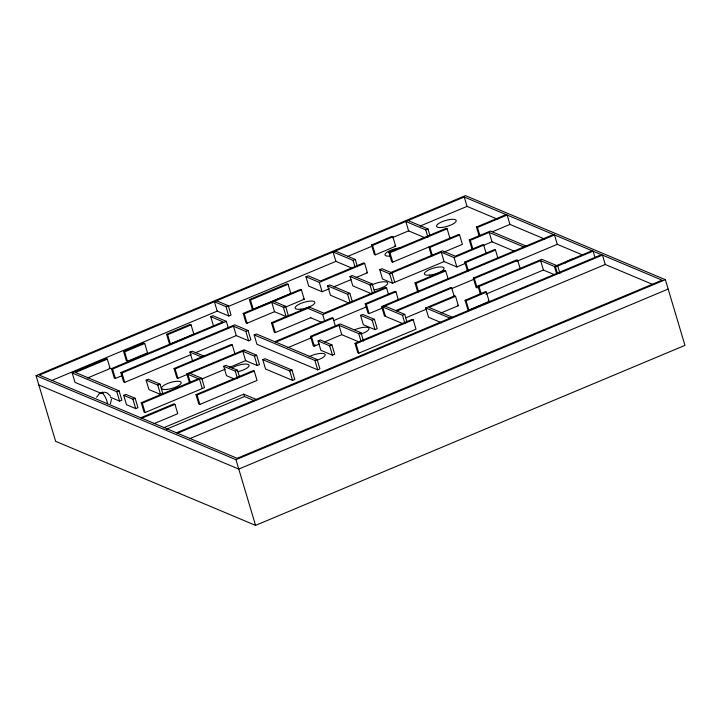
<?xml version="1.0" encoding="UTF-8"?>
<svg xmlns="http://www.w3.org/2000/svg" width="721" height="721" viewBox="0 0 721 721"><rect width="100%" height="100%" fill="white"/><g stroke="black" fill="none" stroke-linecap="round" stroke-linejoin="round"><path stroke-width="1.08" d="M111.476 399.155L110.475 403.67M101.535 393.45L101.976 392.413M96.569 397.262L99.453 393.513M101.264 393.504L102.256 392.359M101.012 393.531L102.508 392.332M100.778 393.54L102.733 392.323M100.598 393.522L102.923 392.341M100.453 393.477L103.067 392.386M100.354 393.423L103.157 392.44L100.525 393.026M371.549 245.014L391.863 236.362L392.873 236.803L395.676 246.194L375.362 254.846L374.343 254.396L371.549 245.014L372.568 245.455L392.873 236.803M465.072 300.315L485.386 291.663L486.396 292.113L489.198 301.495L468.884 310.147L467.866 309.697L465.072 300.315L466.081 300.765L486.396 292.113M36.05 375.632L465.442 195.625L665.366 279.676L684.95 345.368L255.558 525.375L55.634 441.324L36.05 375.632L235.974 459.683L665.366 279.676M464.252 196.995L39.331 375.136L237.164 458.304L662.085 280.172L464.252 196.995L467.046 206.386L497.084 219.013M226.015 306.623L228.26 305.686L231.053 315.068L228.818 316.005L217.201 311.121L214.398 301.738L226.015 306.623L228.818 316.005M51.479 380.598L217.706 310.913M228.097 306.56L336.139 261.263M347.567 256.469L372.505 246.014M392.242 237.741L408.87 230.774M420.298 225.979L467.046 206.386M100.94 393.269L75.002 382.364L72.208 372.973L106.275 358.697L107.321 359.13L110.115 368.521L87.52 377.984M123.597 351.433L143.659 343.025L144.705 343.457L147.499 352.848L127.437 361.257L126.4 360.815L123.597 351.433L124.643 351.875L144.705 343.457M107.321 359.13L75.489 372.478L119.046 390.791L121.849 400.173L119.614 401.119L110.277 397.19M166.605 334.283L190.029 324.459L191.065 324.901L193.868 334.283L170.444 344.106L169.399 343.665L166.605 334.283L167.642 334.715L191.065 324.901M289.833 294.051L253.26 309.381L252.215 308.949L249.421 299.557L287.003 283.804L288.049 284.245L290.842 293.627M213.524 326.036L210.73 316.654L212.965 315.717L226.349 321.341L228.215 327.604M249.421 299.557L250.457 299.999L288.049 284.245M329.488 288.661L322.116 291.753L308.732 286.129L305.938 276.747L308.173 275.801L320.521 280.992L363.6 262.931L364.646 263.372L367.44 272.754L356.156 277.486M351.848 268.077L335.887 261.372L333.093 251.98L353.038 260.371L355.273 259.434L357.138 265.689M424.561 237.588L408.609 230.882L405.815 221.5L425.75 229.882L427.995 228.945L429.851 235.199M122.597 375.398L115.333 378.435L114.297 378.002L111.503 368.62L223.068 321.845L210.73 316.654M274.611 311.67L247.033 323.233L245.996 322.792L243.202 313.41L300.387 289.427L301.432 289.869L304.226 299.251L284.822 307.389M443.992 252.071L462.395 244.347L459.601 234.965L458.556 234.523L392.738 262.147L391.701 261.714L388.898 252.323L446.092 228.35L447.128 228.791L449.931 238.173M111.503 368.62L112.539 369.053L226.349 321.341M243.202 313.41L244.239 313.842L301.432 289.869M305.938 276.747L319.322 282.371L364.646 263.372M388.898 252.323L389.944 252.765L447.128 228.791M191.119 354.543L124.706 382.382L123.67 381.941L120.867 372.559L234.676 324.847L248.06 330.47L250.863 339.861L248.619 340.799L236.281 335.607L195.247 352.812M349.397 303.217L330.452 295.259L327.649 285.867L329.885 284.93L349.829 293.321L352.317 301.657M371.757 293.844L352.812 285.876L350.018 276.494L352.254 275.557L372.198 283.939L374.686 292.284M120.867 372.559L121.912 372.991L233.487 326.225L245.825 331.408L248.06 330.47M283.335 307.209L286.129 316.591L274.512 311.706L271.718 302.324L283.335 307.209L285.57 306.272L288.364 315.654M333.589 286.949L351.028 279.631M479.249 236.416L476.446 227.025L506.106 214.597M431.383 255.297L428.905 246.961L429.941 247.393L459.601 234.965M476.446 227.025L477.491 227.466L507.142 215.029L509.945 224.42L492.56 231.702M465.18 263.462L456.853 266.959L444.091 261.588L392.503 283.218L382.527 279.027L379.733 269.636L381.968 268.699L391.936 272.889L394.738 282.281M192.723 361.473L189.92 352.082L192.156 351.145L203.773 356.03M390.899 272.457L442.487 250.827L455.248 256.198L482.673 244.698L483.71 245.14L486.197 253.477M310.859 317.646L275.305 332.552L274.259 332.111L271.466 322.729L309.048 306.975L323.936 313.229L385.528 287.409L386.564 287.85L388.43 294.105M472.066 249.295L469.263 239.904L490.397 231.053L525.988 246.014M379.733 269.636L389.7 273.827L441.288 252.206L454.059 257.568L483.71 245.14M271.466 322.729L272.502 323.17L310.093 307.407M469.263 239.904L470.308 240.345L489.198 232.423L523.752 246.952M327.649 285.867L347.594 294.258L349.829 293.321M350.018 276.494L369.963 284.876L372.198 283.939M72.208 372.973L116.811 391.728L119.046 390.791M146.147 380.192L148.391 379.255L160.008 384.14L162.802 393.522L160.567 394.459L148.95 389.574L146.147 380.192L157.764 385.077L160.008 384.14M245.05 350.316L177.898 378.309L176.861 377.876L174.058 368.485L231.252 344.512L232.297 344.953L235.091 354.335M254.153 334.914L256.388 333.976L317.141 359.518L319.944 368.9L317.709 369.837L256.955 344.296L254.153 334.914L314.906 360.455L317.141 359.518M174.058 368.485L175.104 368.927L232.297 344.953M123.715 395.342L125.95 394.405L135.151 398.271L137.954 407.653L135.71 408.591L126.508 404.724L123.715 395.342L132.916 399.209L135.151 398.271M483.052 245.564L492.001 241.805L514.352 251.205M306.813 307.912L322.738 314.608L386.564 287.85M189.614 383.239L186.82 373.857L244.013 349.874L256.667 355.201L259.47 364.583L257.226 365.52L245.618 360.635L242.815 351.253L254.432 356.138L256.667 355.201M274.782 341.709L331.975 317.736L333.012 318.168L335.499 326.514M382.373 308.038L369.08 313.608L368.034 313.166L365.241 303.784L394.901 291.356L395.937 291.789L398.425 300.134M417.82 292.302L415.017 282.92L444.677 270.483L445.713 270.925L448.201 279.261M467.596 271.438L464.793 262.047L494.453 249.619L495.489 250.052L497.977 258.397M275.819 342.142L333.012 318.168M365.241 303.784L366.286 304.226L395.937 291.789M415.017 282.92L416.062 283.353L445.713 270.925M464.793 262.047L465.838 262.489L495.489 250.052M234.208 378.913L226.466 375.659L223.672 366.277L225.907 365.34L237.524 370.224L239.39 376.479M333.931 320.475L366.782 306.704M190.101 373.352L201.718 378.237L204.512 387.619L145.083 412.538L144.047 412.097L141.244 402.715L198.437 378.741M141.244 402.715L142.289 403.147L201.718 378.237M201.889 378.967L225.385 369.116M229.467 367.404L245.807 360.554M319.403 344.052L314.329 346.179L313.284 345.738L310.49 336.356L340.141 323.918L360.987 332.687L363.474 341.024M360.563 315.365L362.798 314.428L374.415 319.304L377.218 328.695L374.983 329.632L363.366 324.747L360.563 315.365L372.18 320.241L374.415 319.304M402.3 323.423L384.428 315.915L381.634 306.533L553.449 234.505M310.49 336.356L311.535 336.788L338.951 325.297L358.752 333.625L360.987 332.687M287.814 347.675L311.301 337.834M223.672 366.277L235.289 371.162L237.524 370.224M262.759 359.644L264.995 358.697L292.005 370.053L294.799 379.444L292.564 380.382L265.562 369.026L262.759 359.644L289.77 370.991L292.005 370.053M318.06 340.925L320.304 339.988L331.921 344.872L334.715 354.254L332.48 355.201L320.863 350.316L318.06 340.925L329.677 345.81L331.921 344.872M395.766 310.589L450.67 287.58L451.707 288.012L454.194 296.358M473.337 278.072L474.373 278.513L477.176 287.895L476.13 287.454L473.337 278.072L516.651 259.911L517.696 260.353L520.183 268.69M140.757 417.774L173.905 403.886L174.951 404.319L177.745 413.701L153.924 423.696M196.013 394.612L253.197 370.639L254.243 371.081L257.036 380.463L199.852 404.436L198.807 404.003L196.013 394.612L197.049 395.054L254.243 371.081M313.284 345.738L315.32 344.89M396.802 311.03L451.707 288.012M474.373 278.513L517.696 260.353M141.803 418.216L174.951 404.319M324.486 341.916L341.745 334.679L359.572 342.178M451.716 288.58L474.49 279.036M516.921 261.245L557.288 244.32L554.494 234.938L382.671 306.966L385.474 316.348M381.634 306.533L402.48 315.293L404.715 314.356L406.887 321.656M441.64 322.819L428.562 317.321L425.76 307.93L454.509 295.88L455.546 296.322L458.349 305.704L441.018 312.968M480.465 294.384L477.978 286.039L541.804 259.29L557.73 265.977L559.911 273.277M455.546 296.322L429.04 307.434L452.256 317.195M477.978 286.039L479.023 286.48L540.615 260.66L555.494 266.923L593.086 251.16L594.942 257.415M405.815 317.808L426.535 309.12M354.993 343.349L412.178 319.376L413.223 319.809L416.017 329.191L358.833 353.173L357.787 352.731L354.993 343.349L356.03 343.782L413.223 319.809M163.55 427.796L243.752 394.171L256.748 399.641M485.927 294.141L543.409 270.042L554.323 274.638M592.04 250.728L554.458 266.482L556.63 273.782M166.308 429.283L244.455 396.523L254.45 400.723M176.492 432.798L601.413 254.666M177.528 433.24L602.45 255.099L605.252 264.49L189.677 438.701M668.16 289.058L238.768 469.065L38.844 385.014M100.318 393.342L103.184 392.621M100.327 393.242L103.112 392.729M100.399 393.134L102.995 392.837M100.697 392.909L102.824 392.954M100.904 392.783L102.607 393.071M104.166 392.179L107.078 392.873L110.457 396.009M101.147 392.675L102.103 393.287M509.513 224.24L544.734 239.048M557.162 244.266L582.018 254.72M604.811 264.301L652.46 284.335M408.05 220.563L427.995 228.945M335.328 251.043L355.273 259.434M457.303 305.271L458.349 305.704M366.403 272.313L367.44 272.754M425.76 307.93L450.021 318.132M383.869 305.596L404.715 314.356M303.19 298.818L304.226 299.251M273.953 301.387L285.57 306.272M310.607 317.718L322.512 322.72M216.642 300.801L228.26 305.686M189.92 352.082L201.538 356.967M186.82 373.857L199.483 379.174L202.277 388.556M109.069 368.08L110.115 368.521M394.657 245.744L395.676 246.194M488.18 301.045L489.198 301.495M101.418 392.575L101.715 392.792A7.697 2.496 67.3 0 1 107.501 403.742M555.494 266.923L557.36 273.178M540.615 260.66L543.409 270.042M489.198 232.423L492.001 241.805M477.491 227.466L479.979 235.803M470.308 240.345L472.796 248.682M479.023 286.48L481.195 293.78M465.838 262.489L468.326 270.826M454.059 257.568L456.853 266.959M466.081 300.765L468.884 310.147M441.288 252.206L444.091 261.588M425.75 229.882L427.932 237.182M429.941 247.393L432.429 255.739M416.062 283.353L418.55 291.699M389.944 252.765L392.738 262.147M402.48 315.293L404.968 323.639M389.7 273.827L392.503 283.218M372.568 245.455L375.362 254.846M369.963 284.876L372.442 293.222M372.18 320.241L374.983 329.632M366.286 304.226L369.08 313.608M353.038 260.371L354.903 266.626M347.594 294.258L350.082 302.595M358.752 333.625L360.933 340.925M356.03 343.782L358.833 353.173M338.951 325.297L341.745 334.679M319.322 282.371L322.116 291.753M322.738 314.608L324.603 320.863M329.677 345.81L332.48 355.201M311.535 336.788L314.329 346.179M314.906 360.455L317.709 369.837M289.77 370.991L292.564 380.382M272.502 323.17L275.305 332.552M250.457 299.999L253.26 309.381M244.239 313.842L247.033 323.233M254.432 356.138L257.226 365.52M245.825 331.408L248.619 340.799M233.487 326.225L236.281 335.607M243.752 394.171L244.455 396.523M235.289 371.162L237.461 378.453M235.974 459.683L255.558 525.375M197.049 395.054L199.852 404.436M187.866 374.289L190.344 382.635M167.642 334.715L170.444 344.106M175.104 368.927L177.898 378.309M157.764 385.077L160.567 394.459M142.289 403.147L145.083 412.538M124.643 351.875L127.437 361.257M132.916 399.209L135.71 408.591M121.912 372.991L124.706 382.382M112.539 369.053L115.333 378.435M116.811 391.728L119.614 401.119M101.823 393.378L101.697 392.485M565.237 263.039A10.256 3.046 -16.6 0 1 573.925 258.614M309.084 356.742A10.256 3.046 -16.6 0 1 324.36 353.777A10.256 3.046 -16.6 0 1 316.843 360.23M354.993 329.632A10.256 3.046 -16.6 0 1 368.602 327.92A10.256 3.046 -16.6 0 1 360.653 334.12M232.054 367.944A10.256 3.046 -16.6 0 1 248.547 364.646A10.256 3.046 -16.6 0 1 237.795 371.721M371.603 285.128A10.256 3.046 -16.6 0 1 387.592 282.74A10.256 3.046 -16.6 0 1 374.487 289.779M390.53 256.054A10.256 3.046 -16.6 0 1 386.438 252.638A10.256 3.046 -16.6 0 1 400.858 247.907M166.966 389.421A10.256 3.046 -16.6 0 0 181.232 382.554A10.256 3.046 -16.6 0 0 165.956 384.212A10.256 3.046 -16.6 0 0 166.966 389.421M429.824 275.098A10.256 3.046 -16.6 0 0 444.1 268.23A10.256 3.046 -16.6 0 0 428.824 269.888A10.256 3.046 -16.6 0 0 429.824 275.098M300.585 309.21A10.256 3.046 -16.6 0 0 314.861 302.342A10.256 3.046 -16.6 0 0 299.575 304.001A10.256 3.046 -16.6 0 0 300.585 309.21M441.955 227.448A10.256 3.046 -16.6 0 0 456.231 220.581A10.256 3.046 -16.6 0 0 440.955 222.239A10.256 3.046 -16.6 0 0 441.955 227.448"/></g></svg>
